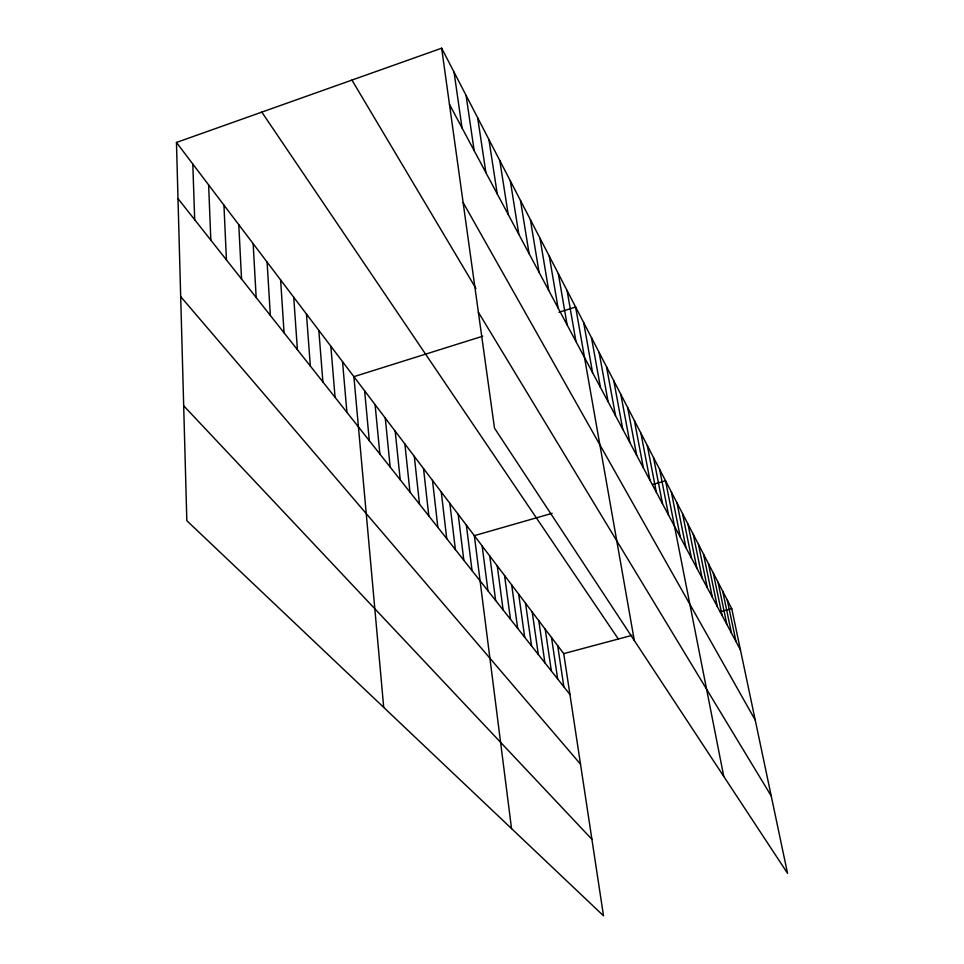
<?xml version="1.0" encoding="UTF-8"?>
<svg xmlns="http://www.w3.org/2000/svg" width="964" height="964" viewBox="0 0 964 964"><rect width="100%" height="100%" fill="white"/><g stroke="black" fill="none" stroke-linecap="round" stroke-linejoin="round"><path stroke-width="1.45" d="M176.46 142.455L563.735 653.628L603.512 915.8L186.835 520.717L176.46 142.455L441.657 48.2L731.748 608.67L787.54 873.312L494.496 428.124L441.657 48.2M482.687 336.219L353.896 376.659L383.708 707.395M558.927 312.276L575.629 307.034L634.312 640.53M552.155 513.318L474.348 535.647L511.535 828.594M652.64 484.47L665.546 480.771L723.771 776.454M563.735 653.628L631.878 635.396M720.144 611.779L731.748 608.67M183.69 405.784L591.908 839.307M180.69 296.623L580.497 764.151M178.003 198.62L569.941 694.514M261.81 112.125L618.346 639.024M478.373 312.228L771.236 795.987M351.944 80.084L475.927 288.429M463.118 202.512L755.234 720.096M449.465 104.341L740.436 649.869M727.29 600.042L736.002 641.542M722.723 591.233L731.459 633.047M718.072 582.244L726.832 624.371M713.324 573.062L722.108 615.502M708.468 563.687L717.276 606.452M703.503 554.107L712.348 597.198M698.442 544.311L707.299 587.739M693.261 534.309L702.141 578.063M687.971 524.079L696.864 568.17M682.548 513.619L691.465 558.06M677.017 502.919L685.946 547.709M671.342 491.965L680.295 537.105M659.617 469.299L668.582 515.162M653.532 457.563L662.521 503.774M647.314 445.525L656.303 492.122M640.927 433.21L649.929 480.168M634.396 420.581L643.386 467.926M627.697 407.639L636.686 455.357M620.828 394.36L629.817 442.464M613.779 380.744L622.756 429.245M606.549 366.778L615.514 415.665M599.126 352.426L608.079 401.723M591.498 337.701L600.439 387.395M583.678 322.579L592.583 372.67M567.097 290.562L575.954 341.485M558.325 273.619L567.145 324.964M549.299 256.159L558.06 307.938M539.985 238.18L548.697 290.393M530.405 219.659L539.057 272.306M520.512 200.548L529.091 253.628M510.318 180.846L518.813 234.36M499.786 160.506L508.209 214.466M488.917 139.503L497.243 193.909M557.686 645.651L563.868 686.838M477.686 117.813L485.904 172.652M551.516 637.505L557.674 678.993M545.226 629.191L551.36 670.992M466.082 95.388L474.168 150.661M538.792 620.708L544.901 662.834M532.224 612.044L538.31 654.484M454.08 72.204L462.033 127.911M525.525 603.199L531.574 645.976M518.692 594.173L524.693 637.264M511.691 584.943L517.668 628.371M504.558 575.508L510.486 619.286M497.255 565.88L503.136 609.995M489.784 556.023L495.629 600.488M482.157 545.949L487.941 590.775M466.371 525.115L472.047 570.652M458.201 514.33L463.805 560.229M449.839 503.292L455.382 549.564M441.271 491.989L446.742 538.635M432.499 480.409L437.885 527.441M423.521 468.552L428.823 515.969M414.315 456.394L419.521 504.208M404.868 443.946L409.989 492.146M395.192 431.173L400.217 479.771M385.275 418.063L390.179 467.07M375.08 404.627L379.876 454.032M364.633 390.83L369.296 440.656M342.533 361.669L346.919 412.339M330.857 346.245L335.074 397.361M318.831 330.375L322.892 381.937M306.468 314.047L310.336 366.055M293.731 297.237L297.406 349.703M280.608 279.922L284.079 332.833M267.1 262.088L270.342 315.457M253.158 243.687L256.171 297.527M238.783 224.72L241.542 279.018M223.949 205.139L226.432 259.894M208.634 184.919L210.827 240.157M192.812 164.037L194.692 219.744"/></g></svg>
